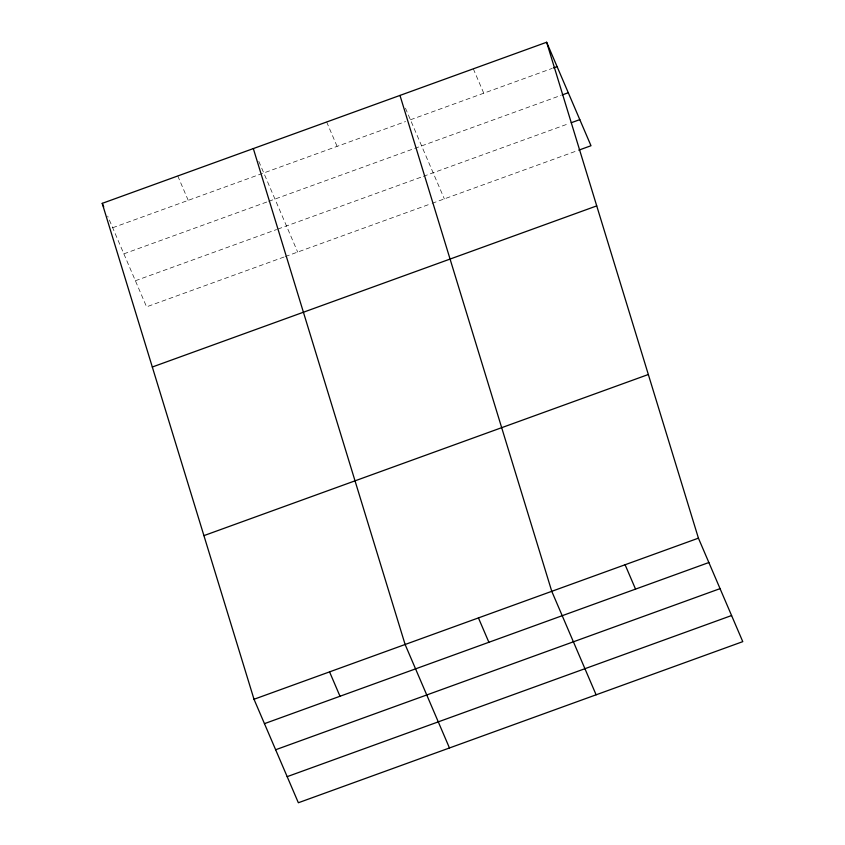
<?xml version="1.0" encoding="UTF-8"?>
<svg xmlns="http://www.w3.org/2000/svg" width="845" height="845" viewBox="0 0 845 845"><rect width="100%" height="100%" fill="white"/><g stroke="black" fill="none" stroke-linecap="round" stroke-linejoin="round"><path stroke-width="0.63" stroke-dasharray="4.22 3.17" d="M112.67 227.738L405.537 121.564M410.427 119.789L552.197 68.392M123.856 253.838L267.527 201.754M268.773 201.311L560.943 95.39M135.39 280.741L276.579 229.555M277.815 229.101L422.151 176.785M423.366 176.341L568.801 123.613M284.057 257.007L146.576 306.841L107.695 216.13M285.293 256.553L430.887 203.772M432.112 203.328L577.547 150.6M473.316 68.836L483.762 93.203M405.452 108.181L444.333 198.892M326.656 121.997L337.102 146.375M258.802 161.353L297.672 252.063M177.777 175.971L188.224 200.349"/><path stroke-width="1.27" d="M546.641 42.25L698.424 538.159L742.776 641.64L298.359 802.75L254.007 699.269L102.224 203.36L546.641 42.25L590.993 145.731L578.772 150.156M553.422 67.949L557.087 66.628M562.168 94.946L568.273 92.728M571.252 122.726L579.807 119.62M152.311 367.015L596.728 205.895M203.92 535.624L648.337 374.504M254.007 699.269L698.424 538.159M264.453 723.647L708.87 562.527M275.65 749.747L720.056 588.638M287.173 776.65L731.59 615.53M625.099 564.745L635.546 589.113M596.116 694.801L551.764 591.32L399.981 95.422M478.439 617.906L488.885 642.284M449.466 747.973L405.114 644.492L253.331 148.583M329.561 671.881L340.007 696.259M102.224 203.36L103.713 206.845"/></g></svg>
